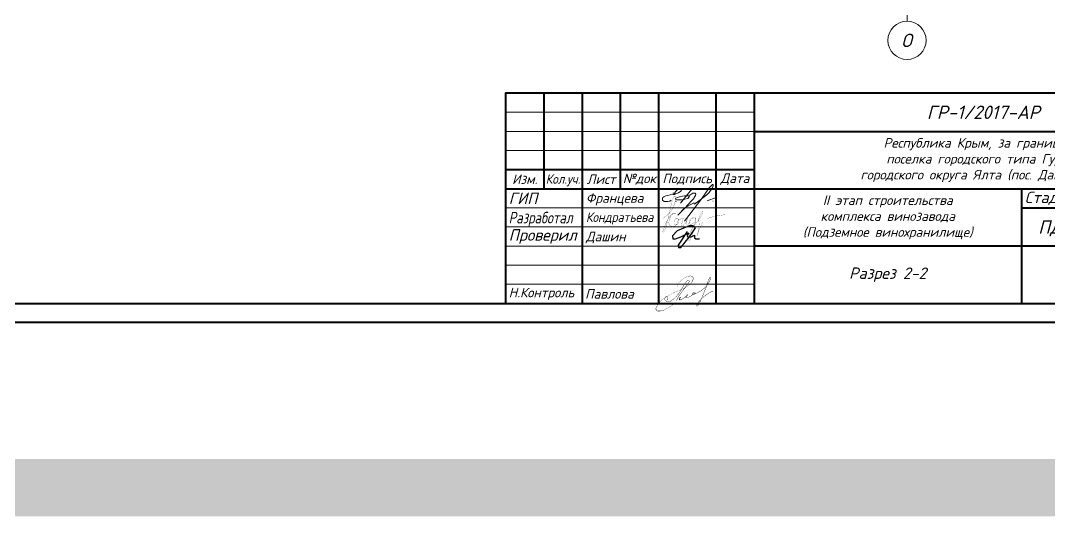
# Model space of a CAD drawing. Header units: millimetres. Extents: x -123149 to 90750, y -868758 to 226421.
# Drawn here: x 30013 to 56939, y 96010 to 108983 of the extents above; entities that cross this region are included whole.
import ezdxf
from ezdxf.enums import TextEntityAlignment as Align

# ---------------------------------------------------------------- set-up
doc = ezdxf.new("R2010")
doc.units = ezdxf.units.MM
doc.linetypes.add('GOST2.303 5', pattern=[24, 20, -1.5, 1, -1.5])
doc.layers.get('0').update_dxf_attribs({"lineweight": 5})
for name, color, linetype, lineweight in [('!!! Подписи', 7, 'Continuous', 40), ('!!ПОДПИСИ', 7, 'Continuous', 13), ('#Оси', 7, 'Continuous', 9), ('k_ Рамка', 7, 'Continuous', 40)]:
    doc.layers.add(name, color=color, linetype=linetype, lineweight=lineweight)
doc.layers.add('NoPrint', color=18, linetype='Continuous', plot=False)
doc.styles.add('GOST 2.304', font='isocpeui.ttf')
doc.styles.add('STEP PR', font='isocpeui.ttf')

# ---------------------------------------------------------------- blocks, each defined once
blk = doc.blocks.new('*U2786')
for p, q in [((414, -360), (414, -385)), ((424, -360), (424, -415)), ((434, -360), (434, -385)), ((444, -360), (444, -415)), ((459, -360), (459, -415)), ((469, -360), (469, -400)), ((404, -380), (469, -380)), ((404, -385), (589, -385)), ((539, -385), (539, -415)), ((539, -390), (589, -390)), ((469, -400), (469, -415))]:
    blk.add_line(p, q)
at = {"lineweight": 13}
for p, q in [((404, -365), (469, -365)), ((404, -370), (469, -370)), ((404, -375), (469, -375)), ((404, -390), (469, -390)), ((404, -395), (469, -395)), ((404, -400), (469, -400)), ((404, -405), (469, -405)), ((404, -410), (469, -410))]:
    blk.add_line(p, q, dxfattribs=at)
at = {"extrusion": (-1, 0, 0)}
blk.add_line((469, -370), (589, -370), dxfattribs=at)
for points in [[(594, -420), (0, -420), (0, 0), (594, 0)], [(20, -415), (589, -415), (589, -5), (20, -5)]]:
    blk.add_lwpolyline(points, close=True)
for points in [[(589, -360), (404, -360), (404, -415)], [(589, -400), (469, -400)]]:
    blk.add_lwpolyline(points)
at = {"style": 'STEP PR'}
blk.add_text('ПД', height=3.5, dxfattribs=at).set_placement((546.5, -395), align=Align.MIDDLE_CENTER)
at = {"attachment_point": 5, "style": 'STEP PR'}
for s, insert, char_height, width in [('ГР-1/2017-АР', (529, -365), 3.5, 120), ('Республика Крым, за границами\\Pпоселка городского типа Гурзуф\\Pгородского округа Ялта (пос. Даниловка)', (529, -377.5), 2.5, 120), ('II этап строительства\\Pкомплекса винозавода\\P(Подземное винохранилище)', (504, -392.5), 2.5, 70)]:
    blk.add_mtext(s, dxfattribs=dict(at, insert=insert, char_height=char_height, width=width))
at = {"ltscale": 100, "style": 'STEP PR'}
for s, insert, char_height, width, attachment_point in [('Изм.', (409, -382.5), 2.5, 10, 5), ('{\\W0.9;Кол.уч.}', (419, -382.79), 2.5, 10, 5), ('Лист', (429, -382.5), 2.5, 10, 5), ('№док', (439, -382.5), 2.5, 10, 5), ('Подпись', (451.5, -382.5), 2.5, 15, 5), ('Дата', (464, -382.5), 2.5, 10, 5), ('ГИП', (404.8, -387.5), 3, 18.0984, 4), ('Францева', (425.01, -387.77), 2.5, 18.9929, 4), ('Стадия', (546.5, -387.5), 3, 15, 5), ('{\\W0.8;Разработал}', (404.8, -392.96), 3, 18.0984, 4), ('{\\W0.9;Кондратьева}', (425.01, -392.77), 2.5, 18.9929, 4), ('Проверил', (404.8, -397.5), 3, 18.0984, 4), ('Дашин', (425.01, -397.77), 2.5, 18.9929, 4), ('Н.Контроль', (404.8, -412.5), 2.5, 18.0984, 4), ('Павлова', (424.8, -412.5), 2.5, 18.0984, 4)]:
    blk.add_mtext(s, dxfattribs=dict(at, insert=insert, char_height=char_height, width=width, attachment_point=attachment_point))
at = {"style": 'STEP PR'}
blk.add_attdef('N.ЛИСТА', text='', height=3.5, dxfattribs=at).set_placement((561.5, -395), align=Align.MIDDLE_CENTER)
for tag, p in [('НАИМ.', (503, -403.77)), ('НАИМЕНОВАН.', (503, -408.77)), ('НАИМЕНОВАНИЕ', (503, -413.77))]:
    blk.add_attdef(tag, text='', height=3, dxfattribs=at).set_placement(p, align=Align.CENTER)
blk.add_attdef('ФОРМАТ', (548.85, -418.92), '', height=3, dxfattribs=at)
blk = doc.blocks.new('ЭлПодпись_ Кондратьева')
at = {"lineweight": 5, "const_width": 0.05}
for points in [[(-0.78, 3.02), (-0.64, 3.11), (-0.46, 3.21), (-0.26, 3.32), (-0.04, 3.44), (0.19, 3.58), (0.42, 3.73), (0.65, 3.89), (0.87, 4.05), (1.08, 4.23), (1.27, 4.41), (1.44, 4.6), (1.6, 4.78), (1.75, 4.96), (1.88, 5.14), (2, 5.31), (2.1, 5.46), (2.2, 5.6), (2.28, 5.73), (2.36, 5.84), (2.42, 5.95), (2.48, 6.04), (2.53, 6.13), (2.58, 6.22), (2.62, 6.29), (2.66, 6.37), (2.69, 6.44), (2.72, 6.52), (2.75, 6.59), (2.78, 6.66), (2.8, 6.74), (2.83, 6.81), (2.86, 6.89), (2.88, 6.97), (2.91, 7.05), (2.94, 7.13), (2.96, 7.22), (2.99, 7.3), (3.02, 7.39), (3.04, 7.48), (3.07, 7.57), (3.09, 7.66), (3.11, 7.74), (3.13, 7.83), (3.15, 7.91), (3.15, 7.98), (3.15, 8.06), (3.14, 8.12), (3.13, 8.18), (3.1, 8.23), (3.06, 8.27), (3.01, 8.3), (2.95, 8.31), (2.9, 8.32), (2.83, 8.31), (2.77, 8.28), (2.71, 8.24), (2.65, 8.18), (2.59, 8.11), (2.53, 8.03), (2.47, 7.93), (2.42, 7.83), (2.36, 7.73), (2.31, 7.62), (2.27, 7.52), (2.22, 7.42), (2.18, 7.32), (2.13, 7.22), (2.09, 7.12), (2.05, 7.02), (2.01, 6.92), (1.96, 6.81), (1.92, 6.69), (1.87, 6.56), (1.82, 6.43), (1.77, 6.29), (1.71, 6.14), (1.66, 5.98), (1.6, 5.81), (1.53, 5.63), (1.46, 5.44), (1.39, 5.24), (1.32, 5.03), (1.24, 4.82), (1.16, 4.61), (1.09, 4.4), (1.01, 4.18), (0.93, 3.97), (0.86, 3.77), (0.78, 3.58), (0.71, 3.39), (0.65, 3.2), (0.58, 3.03), (0.52, 2.85), (0.46, 2.68), (0.39, 2.51), (0.33, 2.34), (0.27, 2.17), (0.21, 2), (0.15, 1.83), (0.09, 1.66), (0.04, 1.5), (-0.02, 1.35), (-0.07, 1.21), (-0.12, 1.08), (-0.17, 0.96), (-0.21, 0.86), (-0.26, 0.76), (-0.3, 0.68), (-0.34, 0.6), (-0.38, 0.52), (-0.42, 0.46), (-0.45, 0.39), (-0.48, 0.33), (-0.52, 0.27), (-0.54, 0.21), (-0.58, 0.14), (-0.63, 0.07), (-0.85, -0.3)], [(-0.85, -0.3), (-0.95, -0.44), (-1.04, -0.54), (-1.17, -0.59), (-1.25, -0.56), (-1.25, -0.5), (-1.24, -0.42), (-1.22, -0.35), (-1.19, -0.26), (-1.13, -0.13), (-1.1, -0.03), (-1.05, 0.07), (-1.02, 0.16), (-0.97, 0.25), (-0.92, 0.37), (-0.85, 0.48), (-0.71, 0.72), (-0.58, 0.94), (-0.47, 1.17), (-0.4, 1.31), (-0.26, 1.53), (-0.21, 1.64), (-0.06, 1.85), (0.12, 2.13), (0.39, 2.5), (0.53, 2.7), (0.61, 2.79), (0.75, 2.95), (0.99, 3.25), (1.15, 3.42)], [(1.15, 3.42), (1.2, 3.47), (1.25, 3.52), (1.29, 3.57), (1.34, 3.61), (1.4, 3.66), (1.45, 3.7), (1.51, 3.74), (1.57, 3.78), (1.63, 3.82), (1.7, 3.85), (1.77, 3.88), (1.85, 3.91), (1.94, 3.94), (2.03, 3.96), (2.12, 3.97), (2.22, 3.98), (2.32, 3.99), (2.42, 4), (2.51, 4), (2.6, 4), (2.68, 4), (2.74, 4), (2.79, 3.99), (2.82, 3.99), (2.84, 3.98), (2.83, 3.98), (2.8, 3.97), (2.75, 3.97), (2.62, 3.95), (2.54, 3.94), (2.45, 3.93), (2.35, 3.92), (2.26, 3.91), (2.16, 3.89), (2.07, 3.87), (1.99, 3.84), (1.91, 3.81), (1.84, 3.78), (1.77, 3.75), (1.71, 3.71), (1.65, 3.67), (1.6, 3.62), (1.55, 3.58), (1.5, 3.53), (1.45, 3.48), (1.4, 3.43), (1.35, 3.38), (1.3, 3.32), (1.25, 3.26), (1.21, 3.2), (1.16, 3.14), (1.12, 3.08), (1.08, 3.02), (1.04, 2.96), (1.01, 2.9), (0.97, 2.83), (0.94, 2.77), (0.91, 2.7), (0.88, 2.64), (0.85, 2.57), (0.79, 2.44)], [(3.1, 2.03), (3.13, 2.05), (3.14, 2.09), (3.15, 2.14), (3.15, 2.19), (3.15, 2.25), (3.13, 2.31), (3.1, 2.36), (3.07, 2.41), (3.03, 2.45), (2.97, 2.48), (2.91, 2.51), (2.85, 2.52), (2.78, 2.53), (2.71, 2.53), (2.64, 2.53), (2.58, 2.51), (2.51, 2.49), (2.45, 2.46), (2.39, 2.43), (2.33, 2.39), (2.28, 2.35), (2.23, 2.3), (2.19, 2.24), (2.14, 2.18), (2.1, 2.12), (2.07, 2.05), (2.03, 1.98), (2.01, 1.9), (1.98, 1.82), (1.96, 1.75), (1.94, 1.67), (1.92, 1.59), (1.91, 1.5), (1.91, 1.42), (1.91, 1.35), (1.91, 1.27), (1.93, 1.2), (1.95, 1.13), (1.98, 1.07), (2.02, 1.01), (2.07, 0.96), (2.13, 0.92), (2.19, 0.89), (2.27, 0.87), (2.35, 0.86), (2.43, 0.86), (2.52, 0.88), (2.61, 0.91), (2.71, 0.97), (2.8, 1.03), (2.89, 1.11), (2.98, 1.2), (3.06, 1.3), (3.13, 1.4), (3.19, 1.51), (3.23, 1.62), (3.26, 1.73), (3.27, 1.84), (3.28, 1.94), (3.27, 2.04), (3.26, 2.12), (3.24, 2.19), (3.22, 2.24), (3.2, 2.28), (3.19, 2.3), (3.17, 2.29), (3.17, 2.28), (3.17, 2.26), (3.19, 2.23), (3.22, 2.21), (3.26, 2.19), (3.32, 2.18), (3.4, 2.18), (3.5, 2.2), (3.61, 2.22), (3.72, 2.25), (3.84, 2.29), (3.95, 2.32), (4.06, 2.35), (4.15, 2.38), (4.24, 2.4), (4.3, 2.41), (4.36, 2.42), (4.39, 2.41), (4.42, 2.38), (4.43, 2.35), (4.43, 2.29), (4.41, 2.22), (4.38, 2.14), (4.34, 2.03), (4.3, 1.91), (4.24, 1.79), (4.18, 1.65), (4.12, 1.51), (4.06, 1.37), (4, 1.23), (3.94, 1.09), (3.89, 0.96), (3.85, 0.84), (3.82, 0.72), (3.79, 0.63), (3.79, 0.54), (3.8, 0.48), (3.82, 0.43), (3.87, 0.41), (3.93, 0.41), (4.01, 0.42), (4.1, 0.46), (4.19, 0.5), (4.29, 0.55), (4.39, 0.62), (4.49, 0.68), (4.59, 0.75), (4.67, 0.83), (4.76, 0.9), (4.84, 0.98), (4.92, 1.07), (4.99, 1.15), (5.06, 1.24), (5.12, 1.34), (5.18, 1.44), (5.24, 1.54), (5.3, 1.64), (5.35, 1.74), (5.39, 1.83), (5.43, 1.92), (5.47, 2), (5.5, 2.07), (5.53, 2.13), (5.55, 2.17), (5.56, 2.21), (5.57, 2.22), (5.57, 2.22), (5.56, 2.21), (5.55, 2.18), (5.53, 2.13), (5.5, 2.07), (5.46, 1.98), (5.42, 1.89), (5.38, 1.79), (5.33, 1.68), (5.28, 1.57), (5.23, 1.46), (5.18, 1.35), (5.13, 1.24), (5.09, 1.14), (5.06, 1.05), (5.03, 0.97), (5.01, 0.89), (5, 0.82), (5, 0.75), (5.02, 0.7), (5.06, 0.65), (5.11, 0.62), (5.17, 0.6), (5.24, 0.59), (5.32, 0.6), (5.41, 0.63), (5.51, 0.68), (5.61, 0.76), (5.71, 0.87), (5.81, 0.99), (5.92, 1.13), (6.03, 1.27), (6.15, 1.42), (6.28, 1.57), (6.41, 1.7), (6.54, 1.82), (6.69, 1.92), (6.83, 2), (6.97, 2.06), (7.1, 2.11), (7.21, 2.14), (7.3, 2.17), (7.35, 2.19), (7.36, 2.2), (7.33, 2.21), (7.26, 2.22), (7.16, 2.22), (7.04, 2.21), (6.9, 2.18), (6.75, 2.15), (6.61, 2.09), (6.48, 2.02), (6.36, 1.93), (6.26, 1.81), (6.17, 1.69), (6.1, 1.56), (6.04, 1.42), (6, 1.28), (5.97, 1.15), (5.95, 1.03), (5.95, 0.93), (5.96, 0.83), (5.98, 0.76), (6.02, 0.69), (6.07, 0.65), (6.14, 0.61), (6.22, 0.59), (6.32, 0.59), (6.43, 0.6), (6.56, 0.63), (6.69, 0.67), (6.82, 0.72), (6.96, 0.79), (7.08, 0.86), (7.2, 0.94), (7.3, 1.03), (7.38, 1.13), (7.44, 1.23), (7.49, 1.33), (7.53, 1.44), (7.56, 1.54), (7.58, 1.64), (7.6, 1.73), (7.62, 1.81), (7.64, 1.89), (7.67, 1.95), (7.69, 2), (7.71, 2.04), (7.73, 2.06), (7.75, 2.07), (7.76, 2.06), (7.76, 2.04), (7.75, 2), (7.74, 1.95), (7.72, 1.87), (7.69, 1.78), (7.65, 1.67), (7.61, 1.54), (7.56, 1.39), (7.51, 1.22), (7.46, 1.03), (7.4, 0.81), (7.33, 0.59), (7.26, 0.34), (7.19, 0.08), (7.11, -0.19), (7.02, -0.47), (6.92, -0.76), (6.81, -1.05), (6.7, -1.35), (6.58, -1.64), (6.46, -1.93), (6.33, -2.2), (6.2, -2.46), (6.07, -2.7), (5.93, -2.92), (5.8, -3.11), (5.67, -3.26), (5.55, -3.38), (5.44, -3.47), (5.34, -3.51), (5.26, -3.51), (5.21, -3.47), (5.18, -3.38), (5.18, -3.24), (5.21, -3.06), (5.27, -2.85), (5.34, -2.6), (5.44, -2.34), (5.56, -2.06), (5.69, -1.78), (5.84, -1.5), (6, -1.23), (6.16, -0.97), (6.34, -0.72), (6.53, -0.48), (6.72, -0.25), (6.91, -0.02), (7.11, 0.19), (7.31, 0.4), (7.51, 0.59), (7.71, 0.78), (7.9, 0.97), (8.09, 1.15), (8.28, 1.32), (8.46, 1.49), (8.63, 1.67), (8.79, 1.84), (8.94, 2.01), (9.08, 2.19), (9.2, 2.36), (9.32, 2.53), (9.42, 2.7), (9.51, 2.86), (9.59, 3.02), (9.65, 3.18), (9.71, 3.32), (9.74, 3.45), (9.76, 3.56), (9.76, 3.63), (9.73, 3.66), (9.68, 3.65), (9.59, 3.57), (9.47, 3.42), (9.32, 3.21), (9.14, 2.94), (8.95, 2.63), (8.75, 2.3), (8.56, 1.98), (8.4, 1.68), (8.26, 1.42), (8.16, 1.22), (8.11, 1.1), (8.11, 1.04), (8.14, 1.03), (8.2, 1.06), (8.27, 1.11), (8.34, 1.15), (8.42, 1.19), (8.48, 1.2), (8.52, 1.17), (8.53, 1.09), (8.53, 0.98), (8.52, 0.83), (8.48, 0.64), (8.43, 0.41), (8.37, 0.16), (8.29, -0.13), (8.21, -0.45), (8.12, -0.78), (8.02, -1.12), (7.93, -1.44), (7.85, -1.74), (7.77, -2.01), (7.71, -2.22), (7.67, -2.37), (7.64, -2.44), (7.64, -2.45), (7.66, -2.4), (7.7, -2.3), (7.75, -2.16), (7.81, -2), (7.88, -1.81), (7.97, -1.63), (8.06, -1.44), (8.16, -1.25), (8.26, -1.07), (8.37, -0.89), (8.47, -0.71), (8.58, -0.54), (8.69, -0.36), (8.8, -0.19), (8.9, -0.01), (9, 0.16), (9.1, 0.32), (9.2, 0.47), (9.31, 0.62), (9.41, 0.75), (9.53, 0.86), (9.65, 0.96)], [(0.79, 2.44), (0.7, 2.18), (0.65, 1.95), (0.61, 1.77), (0.59, 1.61), (0.59, 1.48), (0.61, 1.37), (0.63, 1.28), (0.66, 1.2), (0.69, 1.13), (0.72, 1.07), (0.75, 1.02), (0.79, 0.97), (0.83, 0.93), (0.87, 0.9), (0.91, 0.87), (0.95, 0.84), (0.99, 0.81), (1.02, 0.78), (1.06, 0.76), (1.1, 0.74), (1.14, 0.72), (1.18, 0.7), (1.22, 0.69), (1.26, 0.67), (1.3, 0.66), (1.34, 0.65), (1.38, 0.64), (1.42, 0.63), (1.46, 0.63), (1.51, 0.62), (1.55, 0.62), (1.59, 0.61), (1.64, 0.61), (1.69, 0.61), (1.73, 0.61), (1.78, 0.61), (1.83, 0.61), (1.87, 0.62), (1.92, 0.62), (1.97, 0.63), (2.02, 0.65), (2.07, 0.66), (2.13, 0.69), (2.18, 0.71), (2.24, 0.74), (2.29, 0.78), (2.36, 0.83), (2.42, 0.88), (2.49, 0.94), (2.56, 1.01), (2.64, 1.1), (2.72, 1.22), (2.81, 1.36), (2.9, 1.54), (3, 1.76), (3.1, 2.03)], [(10.68, 1.41), (10.93, 1.54), (11.14, 1.63), (11.33, 1.69), (11.49, 1.74), (11.63, 1.76), (11.75, 1.78), (11.88, 1.79), (12, 1.8), (12.14, 1.82), (12.3, 1.85), (12.54, 1.87), (12.86, 1.9), (13.29, 1.92), (13.87, 1.95), (14.62, 1.96), (15.57, 1.97)]]:
    blk.add_lwpolyline(points, dxfattribs=at)
blk = doc.blocks.new('ЭлПодп_ Писковацкова')
at = {"ltscale": 100}
h = blk.add_hatch(color=256, dxfattribs=at)
h.paths.add_polyline_path([(-0.32, -2.25, -0.120674), (1.18, -0.19, -0.003894), (1.52, 0.04, 0.005406), (1.05, -0.28, 0.120674), (-0.46, -2.34, 0.618253), (0.21, -3.26, 0.144344), (2.27, -2.61, 0.018148), (3.43, -1.89, -0.016031), (2.41, -2.52, -0.144344), (0.35, -3.17, -0.618253)])
h.paths.add_polyline_path([(8.88, 5.93, 0.13127), (8.02, 5.92, 0.001442), (7.99, 5.9, -0.037089), (8.75, 5.84, -0.412279), (9.18, 5.14, -0.047626), (8.73, 4.11, 0.13439), (9.32, 5.23, 0.412279)])
h = blk.add_hatch(color=256, dxfattribs=at)
edge = h.paths.add_edge_path()
edge.add_arc((5.78, -0.18), 0.156, 186.9947, 274.7415, ccw=False)
edge.add_arc((6.88, -0.17), 1.26, 158.1585, 181.4107, ccw=False)
edge.add_arc((5.97, 0.13), 0.314, 114.0607, 146.8585, ccw=False)
edge.add_arc((5.87, 0.35), 0.0718, -44.2735, 112.4585, ccw=False)
edge.add_arc((-94.96, 64.37), 119.52, 327.4419, 327.5797, ccw=False)
edge.add_arc((6.26, -0.24), 0.574, 148.7118, 176.4657)
edge.add_arc((5.92, -0.2), 0.229, 180.6909, 221.2684)
edge.add_arc((5.74, -0.29), 0.0681, 273.0544, 313.6319)
blk.add_hatch(color=256, dxfattribs=at).paths.add_polyline_path([(7.71, 0.77, -0.13099), (7.52, 0.73, -0.457938), (7.46, 0.79, -0.035865), (7.5, 0.94, 0.073282), (7.41, 0.77, 0.062982), (7.34, 0.54)])
for points, const_width in [([(5.21, 2.93, -0.233334), (5.38, 3.9, -0.174568), (8.02, 5.92, -0.13127), (8.88, 5.93, -0.412279), (9.32, 5.23, -0.174651), (8.46, 3.86, -0.08251), (6.76, 2.73, 0.060149), (1.18, -0.19, 0.120674), (-0.32, -2.25, 0.618253), (0.35, -3.17, 0.144344), (2.41, -2.52, 0.032048), (4.42, -1.2)], 0.05), ([(7.99, 5.9, -0.037089), (8.75, 5.84, -0.412279), (9.18, 5.14, -0.047626), (8.73, 4.11, -0.047626)], 0.05), ([(14.41, 2.03, 0.05803), (12.59, 0.97, 0.073128), (10.68, -0.83, 0.095936), (10.18, -1.81, 0.890388), (10.33, -1.91, 0.077303), (10.97, -0.96, 0.016701), (12.34, 2.28, 0.028782), (13.13, 4.51, -0.052172), (13.59, 5.51, -0.706562), (13.86, 5.39, -0.044295), (13.54, 4.61, -0.055726), (12.44, 3, -0.091431), (9.78, 1.29, -0.530665), (9.68, 1.37, -0.191005), (9.73, 1.53)], 0.1), ([(8.28, 4.56, 0.116613), (8.02, 4.75, 0.235202), (7.65, 4.68, 0.049514), (6.65, 3.28, -0.043476), (5.36, 1.2, -0.055055), (3.68, -0.43, -0.20167), (2.53, -0.72, -0.170845), (1.85, -0.3, -0.173578), (1.89, 0.33, -0.32678), (2.21, 0.55, -0.331888), (2.47, 0.41, -0.059302), (2.44, -0.15, 0.621611), (2.58, -0.18), (2.67, -0.09)], 0.1), ([(4.88, -0.47, -0.057291), (5.86, 1.22, 0.008489), (8.28, 4.56)], 0.1), ([(2.32, 0.54, 0.014412), (1.05, -0.28, 0.120674), (-0.46, -2.34, 0.618253), (0.21, -3.26, 0.144344), (2.27, -2.61, 0.032048), (4.29, -1.29)], 0.05), ([(9.86, 1.61, -0.098957), (9.54, 1.18, -0.095894), (9.22, 1.04, -0.516977), (9.09, 1.18, -0.051005), (9.18, 1.49, -0.095958), (9.33, 1.72, -0.627395), (9.52, 1.67, -0.126867), (9.45, 1.42, -0.026848), (9.04, 0.99, -0.12797), (7.56, 0.29, -0.408838), (7.33, 0.46, -0.085013), (7.41, 0.77, -0.174263), (7.68, 1.11, -0.429276), (7.84, 0.98, -0.125956), (7.71, 0.77), (7.23, 0.47, -0.049685), (5.79, -0.34, -0.402742), (5.62, -0.2, -0.101806), (5.71, 0.3, -0.144093), (5.85, 0.42, -0.815086), (5.92, 0.3, -0.000602), (5.77, 0.06, 0.121695), (5.69, -0.21, 0.209904), (5.76, -0.37)], 0.1)]:
    blk.add_lwpolyline(points, format="xyb", dxfattribs=dict(at, const_width=const_width))
blk.add_solid([(13.07, 4.31), (12.82, 3.48), (13.1, 4.15), (13.27, 4.13)], dxfattribs=at)
blk = doc.blocks.new('ЭлПодп_ Францева')
at = {"lineweight": 15}
for points in [[(8.14, 3.05), (7.93, 3.19), (7.59, 3.19), (7.09, 3.19), (6.78, 3.19), (6.3, 3.1), (5.73, 2.95), (5.25, 2.77), (4.58, 2.52), (4.43, 2.32), (4.58, 2.21), (4.75, 2.08), (5.35, 2.08), (5.7, 2.09), (6.26, 2.09), (6.93, 2.28), (7.67, 2.49), (8.03, 2.87), (8.24, 3.33), (8.49, 3.49), (8.74, 3.65), (9.02, 3.84), (9.31, 3.86), (9.63, 3.87), (9.74, 3.58), (9.67, 3.23), (9.52, 2.97), (9.36, 2.67), (9.23, 2.43), (8.66, 1.82), (6.9, -0.04), (5.1, -1.95), (6.93, 0), (8.33, 0.78), (9.32, 1.33), (9.23, 1.28), (9.38, 1.01), (12.67, 3.37), (13.22, 3.99), (14.04, 5.17), (14.3, 5.76), (14.29, 6.1), (14.1, 6.1), (13.29, 5.2), (11.34, 2.42), (6.83, -3.51)], [(3.29, 2.05), (2.94, 1.75), (2.47, 1.64), (1.89, 1.63), (1.46, 1.69), (1.04, 2.02), (1.01, 2.45), (1.17, 2.73), (1.42, 2.91), (1.89, 3.13), (2.44, 3.27), (3.05, 3.44), (3.81, 3.47), (4.25, 3.48), (4.37, 3.49), (4.23, 3.85), (4.45, 4.17), (4.82, 4.59), (5.32, 4.83), (5.72, 4.9), (6, 4.65), (5.86, 4.34), (5.21, 3.89), (4.69, 3.77), (4.23, 3.85), (3.78, 3.86)], [(8.67, 4.59), (8.66, 4.77), (5.73, 1.23)], [(12.73, 1.86), (15.06, 2.73)], [(4.44, 1.78), (4.61, 1.64)], [(14.23, 1.72), (14.34, 1.72)]]:
    blk.add_lwpolyline(points, dxfattribs=at)
blk = doc.blocks.new('A$C46BD104E')
at = {"layer": '!!! Подписи', "lineweight": 25}
blk.add_lwpolyline([(750, 386), (516, 27), (523, -41), (584, -34), (814, 238), (967, 475), (898, 533), (805, 528), (491, 396), (368, 272), (372, 189), (448, 193), (585, 240), (791, 346), (747, 274), (767, 236), (851, 242), (942, 288), (942, 288), (945, 212), (975, 186), (1070, 192)], dxfattribs=at)
at = {"layer": 'NoPrint', "lineweight": 0}
blk.add_lwpolyline([(0, 500), (1500, 500), (1500, 0), (0, 0)], close=True, dxfattribs=at)

msp = doc.modelspace()

# ---------------------------------------------------------------- linework, layer by layer
at = {"layer": '#Оси', "linetype": 'GOST2.303 5', "ltscale": 100}
msp.add_lwpolyline([(53212.95032, 127536.4429), (53212.95032, 108965.19757), (53212.95032, 108965.19757)], dxfattribs=at)
at = {"layer": '#Оси', "linetype": 'Continuous', "ltscale": 100}
msp.add_circle((53212.95032, 108465.19757), 500, dxfattribs=at)
at = {"layer": 'NoPrint', "color": 3, "const_width": 1500}
msp.add_lwpolyline([(-8968.89107, 159427.78543), (90000, 159427.78543), (90000, 96760.38757), (-8968.89107, 96760.38757)], close=True, dxfattribs=at)

# ---------------------------------------------------------------- block references
at = {"layer": '!!ПОДПИСИ', "xscale": 99.99999999999994, "yscale": 99.99999999999994, "zscale": 99.99999999999994, "rotation": 6.999999999999437}
msp.add_blockref('ЭлПодпись_ Кондратьева', (46941.65584, 103520.55615), dxfattribs=at)
at = {"layer": '!!ПОДПИСИ', "xscale": 100, "yscale": 100, "zscale": 100}
for name, p in [('ЭлПодп_ Францева', (46708.19143, 104083.2286)), ('ЭлПодп_ Писковацкова', (46691.08394, 101704.97405))]:
    msp.add_blockref(name, p, dxfattribs=at)
at = {"layer": 'k_ Рамка', "xscale": 100, "yscale": 100, "zscale": 100}
msp.add_blockref('*U2786', (2308.19143, 143083.2286), dxfattribs=at)
at = {"layer": 'k_ Рамка', "lineweight": 0}
msp.add_blockref('A$C46BD104E', (46708.19143, 103083.2286), dxfattribs=at)

# ---------------------------------------------------------------- texts
at = {"layer": '#Оси', "linetype": 'Continuous', "ltscale": 100, "style": 'GOST 2.304'}
msp.add_text('О', height=350, dxfattribs=at).set_placement((53198.89729, 108465.19757), align=Align.MIDDLE_CENTER)
at = {"layer": 'k_ Рамка', "insert": (52708.19143, 102333.2286), "char_height": 300, "width": 7000, "attachment_point": 5, "line_spacing_factor": 1.1, "style": 'STEP PR'}
msp.add_mtext('\\A1;Разрез 2-2', dxfattribs=at)

doc.saveas('drawing.dxf')
